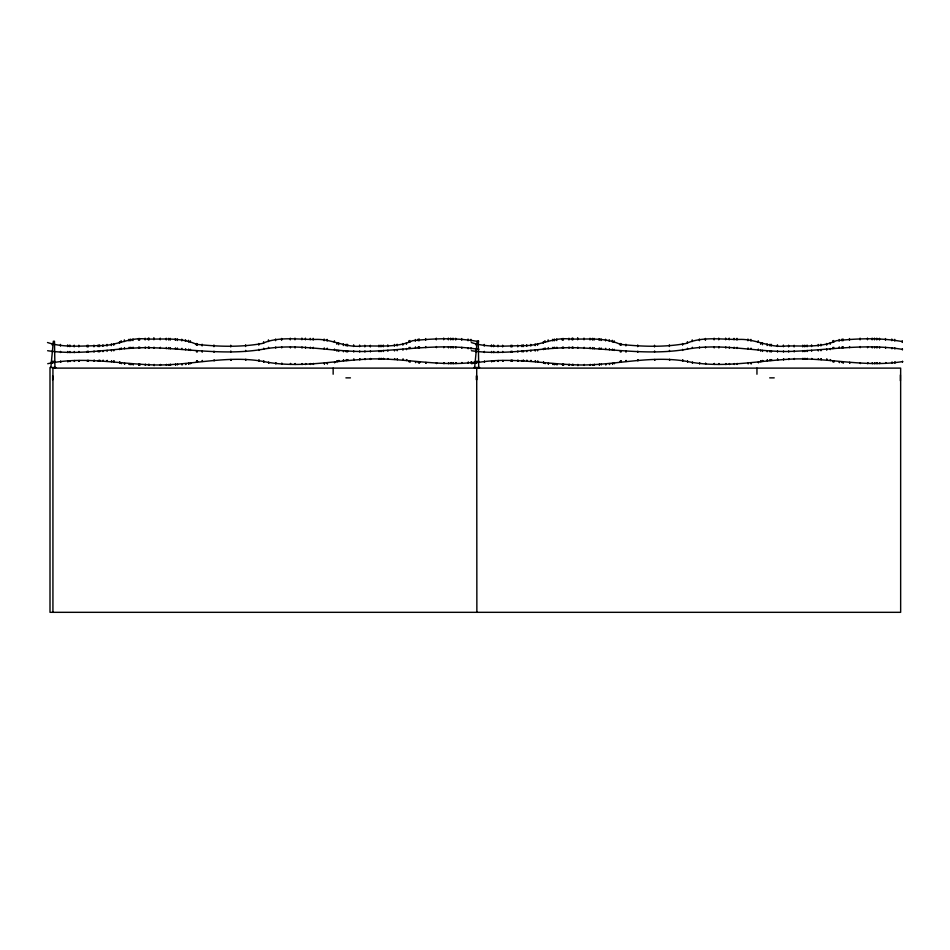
<?xml version="1.0" encoding="UTF-8"?>
<svg xmlns="http://www.w3.org/2000/svg" width="950" height="950" viewBox="0 0 950 950"><rect width="100%" height="100%" fill="white"/><g stroke="black" fill="none" stroke-linecap="round" stroke-linejoin="round"><path stroke-width="1.43" d="M310.353 348.329L310.353 347.213M734.136 348.329L734.148 347.213M52.428 352.189L52.44 351.037M60.551 352.521L60.562 351.369M67.771 352.616L67.782 351.464M69.944 352.616L69.944 351.464M74.278 352.616L74.29 351.464M78.945 352.545L78.945 351.393M87.246 352.355L87.258 351.203M88.267 352.331L88.267 351.179M94.038 352.129L94.05 350.978M98.254 351.939L98.266 350.787M99.619 351.88L99.619 350.728M103.016 351.69L103.016 350.538M107.089 351.417L107.101 350.265M111.459 351.061L111.459 349.909M113.834 350.835L113.846 349.683M119.629 349.624L119.641 348.472M121.244 349.077L121.256 347.926M124.474 348.709L124.474 347.558M129.153 348.46L129.164 347.308M130.815 348.389L130.815 347.237M133.083 348.341L133.095 347.189M138.653 348.223L138.653 347.071M139.686 348.223L139.686 347.071M145.255 348.199L145.267 347.047M148.473 348.223L148.473 347.071M149.174 348.234L149.174 347.082M154.007 348.294L154.019 347.13M160.336 348.436L160.348 347.284M166.357 348.614L166.369 347.463M168.851 348.721L168.862 347.569M170.406 348.793L170.406 347.641M175.477 349.042L175.477 347.89M177.389 349.161L177.401 348.009M181.913 349.469L181.925 348.317M185.618 349.814L185.63 348.662M188.658 350.206L188.67 349.054M190.451 350.479L190.463 349.327M196.496 351.916L196.496 350.764M197.339 351.963L197.351 350.811M202.208 352.201L202.219 351.049M214.011 352.355L214.011 351.203M230.803 352.106L230.814 350.954M245.682 351.512L245.682 350.36M258.863 350.467L258.875 349.315M263.696 349.351L263.708 348.199M268.541 348.436L268.541 347.284M275.714 348.104L275.714 346.952M290.415 347.926L290.427 346.774M295.082 347.985L295.094 346.833M302.005 348.104L302.005 346.952M305.532 348.199L305.544 347.047M313.31 348.472L313.31 347.32M324.259 349.066L324.271 347.914M327.228 349.315L327.239 348.163M334.519 350.206L334.531 349.054M336.965 351.251L336.977 350.099M338.758 351.452L338.77 350.301M343.413 351.797L343.425 350.645M346.275 351.939L346.287 350.787M347.641 351.963L347.652 350.811M353.733 352.082L353.744 350.93M359.682 352.082L359.694 350.93M364.907 352.046L364.919 350.894M370.405 351.951L370.417 350.799M379.038 351.714L379.05 350.562M381.057 351.654L381.069 350.503M383.384 351.536L383.384 350.384M387.861 351.334L387.861 350.182M394.511 350.93L394.523 349.778M397.207 350.752L397.219 349.6M402.931 350.206L402.942 349.054M406.541 349.636L406.541 348.484M408.999 348.591L409.011 347.439M409.984 348.472L409.996 347.32M415.471 348.021L415.471 346.869M418.332 347.866L418.344 346.714M419.413 347.843L419.413 346.691M425.802 347.688L425.802 346.536M436.418 347.688L436.43 346.536M443.804 347.771L443.816 346.619M448.471 347.902L448.483 346.75M450.799 347.961L450.811 346.809M453.138 348.021L453.138 346.869M455.822 348.139L455.834 346.988M461.819 348.389L461.831 347.237M468.148 348.793L468.16 347.641M471.058 349.018L471.069 347.866M476.211 352.189L476.223 351.037M478.586 349.944L478.598 348.793M484.334 352.521L484.346 351.369M491.554 352.616L491.566 351.464M493.727 352.616L493.739 351.464M498.073 352.616L498.073 351.464M502.728 352.545L502.74 351.393M511.041 352.355L511.053 351.203M512.05 352.331L512.062 351.179M517.833 352.129L517.833 350.978M522.049 351.939L522.049 350.787M523.403 351.88L523.414 350.728M526.799 351.69L526.811 350.538M530.872 351.417L530.884 350.265M535.242 351.061L535.254 349.909M537.617 350.835L537.629 349.683M543.424 349.624L543.436 348.472M545.039 349.077L545.051 347.926M548.257 348.709L548.269 347.558M552.947 348.46L552.947 347.308M554.598 348.389L554.61 347.237M556.866 348.341L556.878 347.189M562.436 348.223L562.447 347.071M563.469 348.223L563.481 347.071M569.05 348.199L569.05 347.047M572.256 348.223L572.268 347.071M572.957 348.234L572.969 347.082M577.802 348.294L577.814 347.13M584.131 348.436L584.131 347.284M590.14 348.614L590.152 347.463M592.634 348.721L592.646 347.569M594.189 348.793L594.201 347.641M599.26 349.042L599.272 347.89M601.184 349.161L601.184 348.009M605.708 349.469L605.708 348.317M609.401 349.814L609.413 348.662M612.453 350.206L612.453 349.054M614.246 350.479L614.246 349.327M620.279 351.916L620.291 350.764M621.122 351.963L621.134 350.811M626.002 352.201L626.002 351.049M637.794 352.355L637.806 351.203M654.597 352.106L654.597 350.954M669.465 351.512L669.477 350.36M682.658 350.467L682.658 349.315M687.491 349.351L687.491 348.199M692.324 348.436L692.336 347.284M699.497 348.104L699.509 346.952M714.21 347.926L714.21 346.774M718.865 347.985L718.877 346.833M725.788 348.104L725.8 346.952M729.327 348.199L729.327 347.047M737.093 348.472L737.105 347.32M748.042 349.066L748.054 347.914M751.011 349.315L751.023 348.163M758.314 350.206L758.314 349.054M760.76 351.251L760.76 350.099M762.553 351.452L762.553 350.301M767.208 351.797L767.22 350.645M770.07 351.939L770.07 350.787M771.436 351.963L771.436 350.811M777.516 352.082L777.528 350.93M783.477 352.082L783.477 350.93M788.702 352.046L788.702 350.894M794.2 351.951L794.2 350.799M802.821 351.714L802.833 350.562M804.84 351.654L804.852 350.503M807.168 351.536L807.179 350.384M811.644 351.334L811.656 350.182M818.306 350.93L818.318 349.778M820.99 350.752L821.002 349.6M826.726 350.206L826.726 349.054M830.324 349.636L830.336 348.484M832.794 348.591L832.794 347.439M833.779 348.472L833.779 347.32M839.254 348.021L839.266 346.869M842.116 347.866L842.127 346.714M843.196 347.843L843.208 346.691M849.585 347.688L849.597 346.536M860.201 347.688L860.213 346.536M867.599 347.771L867.611 346.619M872.254 347.902L872.266 346.75M874.594 347.961L874.594 346.809M876.921 348.021L876.933 346.869M879.605 348.139L879.617 346.988M885.602 348.389L885.614 347.237M891.931 348.793L891.943 347.641M894.852 349.018L894.852 347.866M902.381 349.944L902.381 348.793M281.723 347.914L281.734 346.857M705.518 347.914L705.529 346.857M50.861 367.496L53.354 341.252L54.471 341.252L54.946 367.496M474.656 367.496L477.137 341.252L478.254 341.252L478.729 367.496M47.726 363.696C83.624 355.929 119.819 364.194 155.8 364.966C191.841 365.418 227.727 354.837 263.815 361.546C299.808 368.849 335.896 360.145 371.854 358.922C407.562 358.281 442.807 367.401 478.705 361.594M471.521 363.696C507.407 355.929 543.602 364.194 579.583 364.966C615.636 365.418 651.522 354.837 687.61 361.546C723.591 368.849 759.679 360.145 795.637 358.922C831.345 358.281 866.59 367.401 902.5 361.594M51.443 361.368L54.839 361.368M475.238 361.368L478.622 361.368M55.836 367.496L50.006 367.496L50.006 612.322L900.648 612.322L900.648 368.113L52.927 368.113L52.927 612.322M473.801 367.496L479.631 367.496M345.907 377.863L350.431 377.863M769.69 377.863L774.226 377.863M902.381 349.363C863.455 342.974 825.039 350.906 786.208 351.5C753.018 351.441 719.328 342.938 686.256 349.327C647.377 355.858 608.95 348.08 570.143 347.617C537.296 348.032 504.355 355.692 471.402 350.716M478.598 349.363C439.672 342.974 401.244 350.906 362.425 351.5C329.223 351.441 295.533 342.938 262.473 349.327C223.594 355.858 185.167 348.08 146.359 347.617C113.513 348.032 80.56 355.692 47.619 350.716M902.274 341.584C880.602 337.606 858.135 338.39 836.297 340.718C821.002 347.938 802.797 345.551 786.125 346.014C770.153 348.056 756.913 339.554 741.428 339.387C723.33 339.946 702.929 335.896 686.173 343.461C664.501 347.439 642.022 346.643 620.184 344.327C604.901 337.108 586.696 339.494 570.024 339.031C554.04 336.989 540.799 345.491 525.314 345.646C507.49 345.586 488.3 348.163 471.283 342.522M478.491 341.584C456.819 337.606 434.34 338.39 412.502 340.718C397.219 347.938 379.014 345.551 362.342 346.014C346.358 348.056 333.117 339.554 317.633 339.387C299.535 339.946 279.134 335.896 262.378 343.461C240.706 347.439 218.239 346.643 196.401 344.327C181.118 337.108 162.913 339.494 146.229 339.031C130.257 336.989 117.016 345.491 101.531 345.646C83.707 345.586 64.517 348.163 47.5 342.522M894.959 362.081L894.971 362.829M892.05 362.271L892.062 363.019L892.05 362.152M879.736 363.446L879.724 362.686L879.736 363.565M877.04 362.746L877.04 363.506M874.701 362.758L874.712 363.506M872.373 362.769L872.385 363.517M867.718 362.781L867.718 363.529M860.332 363.434L860.32 362.686L860.332 363.553M849.704 363.137L849.704 362.378L849.704 363.256M843.315 362.033L843.315 362.781M842.234 361.974L842.246 362.722L842.234 361.855M839.373 361.713L839.373 362.473M833.886 361.036L833.898 361.784M832.901 360.881L832.913 361.629M830.443 359.682L830.443 360.43M826.832 359.183L826.844 359.931M821.109 358.791L821.121 359.539M818.425 358.708L818.425 359.456L818.413 358.589M811.763 359.278L811.763 358.53L811.763 359.397M807.286 358.494L807.286 359.242M804.959 358.471L804.971 359.219M802.94 358.483L802.952 359.242M794.307 358.589L794.319 359.338M788.809 358.732L788.821 359.48M783.584 358.91L783.596 359.67M777.634 359.183L777.646 359.931M770.177 359.682L770.189 360.43M767.327 359.967L767.327 360.727M762.66 360.572L762.672 361.332M760.867 360.893L760.879 361.641M758.421 362.116L758.432 362.876L758.421 361.997M751.129 362.959L751.141 363.719M748.161 363.161L748.172 363.921L748.161 363.043M737.212 363.553L737.212 364.313M729.434 363.66L729.446 364.42M725.907 363.672L725.919 364.432M718.984 363.624L718.996 364.372M714.317 363.553L714.329 364.313M699.616 362.947L699.627 363.707M692.443 362.366L692.443 363.114M687.598 361.166L687.61 361.914M682.765 360.074L682.777 360.834M669.584 359.456L669.584 360.204L669.584 359.338M654.716 360.181L654.704 359.421L654.716 360.287M626.109 360.584L626.121 361.332M621.241 361.083L621.252 361.831L621.241 360.964M620.398 361.166L620.398 361.914M614.353 363.019L614.365 363.767L614.353 362.9M609.52 363.672L609.532 364.42M605.815 363.957L605.827 364.717M601.291 364.194L601.303 364.942L601.291 364.076M599.379 364.277L599.379 365.026M594.308 364.432L594.308 365.18M592.764 365.216L592.753 364.468L592.764 365.334M590.259 364.527L590.271 365.275M584.238 364.574L584.25 365.322M577.909 364.562L577.921 365.691L577.909 364.444M573.076 364.503L573.076 365.251L573.076 364.384M572.375 364.491L572.375 365.239L572.375 364.372M569.157 364.42L569.169 365.18M563.587 364.242L563.587 365.002M562.554 364.218L562.554 364.966M556.985 363.933L556.997 364.681M554.717 363.803L554.717 364.562M553.054 363.684L553.066 364.432M548.376 363.256L548.376 364.016M545.158 362.746L545.158 363.494M543.543 362.069L543.543 362.817M537.747 361.665L537.736 360.917L537.747 361.784M535.361 361.511L535.361 360.751L535.361 361.629M530.991 360.525L531.003 361.285M526.918 360.394L526.929 361.154M523.521 360.335L523.533 361.083L523.521 360.216M522.168 361.071L522.156 360.323L522.168 361.19M517.94 360.276L517.952 361.036M512.169 361.059L512.169 360.311L512.169 361.178M511.159 361.071L511.159 360.323L511.159 361.19M498.18 360.596L498.192 361.344M493.846 360.786L493.858 361.534L493.846 360.668M491.673 360.881L491.684 361.629M484.452 361.321L484.464 362.069M476.33 362.069L476.342 362.817M471.176 362.081L471.176 362.829M468.267 362.271L468.267 363.019L468.267 362.152M455.941 363.446L455.941 362.686L455.941 363.565M453.245 362.746L453.257 363.506M450.918 362.758L450.929 363.506M448.59 362.769L448.59 363.517M443.923 362.781L443.935 363.529M436.537 363.434L436.537 362.686L436.537 363.553M425.921 363.137L425.909 362.378L425.921 363.256M419.52 362.033L419.532 362.781M418.451 361.974L418.451 362.722L418.451 361.855M415.577 361.713L415.589 362.473M410.103 361.036L410.103 361.784M409.117 360.881L409.117 361.629M406.647 359.682L406.659 360.43M403.049 359.183L403.049 359.931M397.326 358.791L397.326 359.539M394.63 358.708L394.642 359.456L394.63 358.589M387.98 359.278L387.968 358.53L387.98 359.397M383.491 358.494L383.503 359.242M381.176 358.471L381.176 359.219M379.157 358.483L379.157 359.242M370.524 358.589L370.524 359.338M365.026 358.732L365.037 359.48M359.801 358.91L359.812 359.67M353.851 359.183L353.851 359.931M346.394 359.682L346.406 360.43M343.532 359.967L343.544 360.727M338.877 360.572L338.889 361.332M337.084 360.893L337.084 361.641M334.637 362.116L334.649 362.876L334.637 361.997M327.346 362.959L327.346 363.719M324.378 363.161L324.378 363.921L324.378 363.043M313.417 363.553L313.429 364.313M305.651 363.66L305.662 364.42M302.112 363.672L302.124 364.432M295.201 363.624L295.201 364.372M290.534 363.553L290.546 364.313M275.821 362.947L275.832 363.707M268.648 362.366L268.66 363.114M263.815 361.166L263.827 361.914M258.982 360.074L258.994 360.834M245.789 359.456L245.801 360.204L245.789 359.338M230.933 360.181L230.921 359.421L230.933 360.287M202.326 360.584L202.338 361.332M197.458 361.083L197.458 361.831L197.458 360.964M196.602 361.166L196.614 361.914M190.57 363.019L190.582 363.767L190.57 362.9M185.737 363.672L185.737 364.42M182.032 363.957L182.044 364.717M177.507 364.194L177.519 364.942L177.507 364.076M175.584 364.277L175.596 365.026M170.513 364.432L170.525 365.18M168.969 365.216L168.969 364.468L168.969 365.334M166.476 364.527L166.476 365.275M160.455 364.574L160.455 365.322M154.126 364.562L154.138 365.691L154.126 364.444M149.281 364.503L149.292 365.251L149.281 364.384M148.58 364.491L148.592 365.239L148.58 364.372M145.374 364.42L145.386 365.18M139.792 364.242L139.804 365.002M138.759 364.218L138.771 364.966M133.202 363.933L133.202 364.681M130.922 363.803L130.934 364.562M129.271 363.684L129.283 364.432M124.581 363.256L124.593 364.016M121.362 362.746L121.374 363.494M119.748 362.069L119.759 362.817M113.952 361.665L113.952 360.917L113.952 361.784M111.577 361.511L111.566 360.751L111.577 361.629M107.207 360.525L107.207 361.285M103.123 360.394L103.134 361.154M99.726 360.335L99.738 361.083L99.726 360.216M98.373 361.071L98.373 360.323L98.384 361.19M94.157 360.276L94.169 361.036M88.386 361.059L88.374 360.311L88.386 361.178M87.376 361.071L87.364 360.323L87.376 361.19M74.397 360.596L74.409 361.344M70.051 360.786L70.062 361.534L70.051 360.668M67.889 360.881L67.889 361.629M60.669 361.321L60.669 362.069M52.547 362.069L52.547 362.817M734.255 363.506L734.255 364.491M705.636 363.054L705.636 364.254M310.46 363.506L310.472 364.491M281.841 363.054L281.853 364.254M894.959 361.962L894.971 362.947M877.04 362.627L877.04 363.624M874.701 362.639L874.712 363.624M872.373 362.651L872.385 363.636M867.718 362.662L867.718 363.648M843.315 361.914L843.315 362.9M839.373 361.594L839.373 362.591M833.886 360.917L833.898 361.902M832.901 360.762L832.913 361.748M830.443 359.563L830.443 360.549M826.832 359.064L826.844 360.05M821.109 358.673L821.121 359.658M807.286 358.376L807.286 359.361M804.959 358.352L804.971 359.338M802.94 358.364L802.952 359.349M794.307 358.471L794.319 359.456M788.809 358.613L788.821 359.599M783.584 358.791L783.596 359.789M777.634 359.064L777.646 360.05M770.177 359.563L770.189 360.549M767.327 359.848L767.327 360.846M762.66 360.466L762.672 361.451M760.867 360.774L760.879 361.76M751.129 362.841L751.141 363.826M737.212 363.434L737.212 364.432M734.255 363.613L734.255 364.372M729.434 363.541L729.446 364.527M725.907 363.553L725.919 364.551M718.984 363.506L718.996 364.491M714.317 363.446L714.329 364.432M699.616 362.841L699.627 363.826M692.443 362.247L692.443 363.233M687.598 361.048L687.61 362.033M682.765 359.967L682.777 360.952M626.109 360.466L626.121 361.451M620.398 361.048L620.398 362.033M609.52 363.553L609.532 364.539M605.815 363.85L605.827 364.836M599.379 364.159L599.379 365.144M594.308 364.313L594.308 365.299M590.259 364.408L590.271 365.394M584.238 364.456L584.25 365.441M569.157 364.313L569.169 365.299M563.587 364.135L563.587 365.121M562.554 364.099L562.554 365.085M556.985 363.814L556.997 364.8M554.717 363.696L554.717 364.681M553.054 363.565L553.066 364.551M548.376 363.149L548.376 364.135M545.158 362.627L545.158 363.613M543.531 361.95L543.543 362.936M530.991 360.418L531.003 361.404M526.918 360.276L526.929 361.273M517.94 360.157L517.952 361.154M498.18 360.478L498.192 361.463M491.673 360.762L491.684 361.748M484.452 361.202L484.464 362.188M476.33 361.95L476.342 362.936M471.176 361.962L471.176 362.947M453.245 362.627L453.257 363.624M450.918 362.639L450.929 363.624M448.59 362.651L448.59 363.636M443.923 362.662L443.935 363.648M419.52 361.914L419.532 362.9M415.577 361.594L415.589 362.591M410.103 360.917L410.115 361.902M409.117 360.762L409.117 361.748M406.647 359.563L406.659 360.549M403.049 359.064L403.049 360.05M397.326 358.673L397.326 359.658M383.491 358.376L383.503 359.361M381.176 358.352L381.176 359.338M379.157 358.364L379.157 359.349M370.524 358.471L370.524 359.456M365.026 358.613L365.037 359.599M359.801 358.791L359.812 359.789M353.851 359.064L353.851 360.05M346.394 359.563L346.406 360.549M343.532 359.848L343.544 360.846M338.877 360.466L338.889 361.451M337.084 360.774L337.084 361.76M327.346 362.841L327.346 363.826M313.417 363.434L313.429 364.432M310.46 363.613L310.472 364.372M305.651 363.541L305.662 364.527M302.112 363.553L302.124 364.551M295.201 363.506L295.201 364.491M290.534 363.446L290.546 364.432M275.821 362.841L275.832 363.826M268.648 362.247L268.66 363.233M263.815 361.048L263.827 362.033M258.982 359.967L258.994 360.952M202.326 360.466L202.338 361.451M196.602 361.048L196.614 362.033M185.737 363.553L185.737 364.539M182.032 363.85L182.044 364.836M175.584 364.159L175.596 365.144M170.513 364.313L170.525 365.299M166.476 364.408L166.476 365.394M160.455 364.456L160.455 365.441M145.374 364.313L145.386 365.299M139.792 364.135L139.804 365.121M138.759 364.099L138.771 365.085M133.202 363.814L133.202 364.8M130.922 363.696L130.934 364.681M129.271 363.565L129.283 364.551M124.581 363.149L124.593 364.135M121.362 362.627L121.374 363.613M119.748 361.95L119.759 362.936M107.207 360.418L107.207 361.404M103.123 360.276L103.134 361.273M94.157 360.157L94.169 361.154M74.397 360.478L74.409 361.463M67.889 360.762L67.889 361.748M60.657 361.202L60.669 362.188M52.535 361.95L52.547 362.936M902.274 340.741L902.274 342.428M900.386 374.941L900.386 380.772M894.734 339.352L894.734 341.05M891.824 339.031L891.824 340.729M885.495 338.544L885.495 340.231M879.498 338.295L879.498 339.993M876.803 338.176L876.803 339.874M874.475 338.152L874.475 339.839M872.148 338.117L872.148 339.815M867.481 338.058L867.481 339.756M860.094 338.152L860.094 339.851M849.478 338.544L849.478 340.231M843.089 339.031L843.089 340.729M842.021 339.114L842.021 340.812M839.159 339.494L839.159 341.181M833.684 340.504L833.684 342.19M832.699 340.741L832.699 342.428M830.241 342.606L830.241 344.304M826.643 343.484L826.643 345.171M820.919 344.233L820.919 345.919M818.223 344.434L818.223 346.133M811.573 344.886L811.573 346.572M807.096 345.064L807.096 346.762M804.769 345.171L804.769 346.857M802.75 345.194L802.75 346.881M794.117 345.266L794.117 346.964M788.619 345.194L788.619 346.892M783.394 345.052L783.394 346.75M777.444 344.803L777.444 346.501M771.352 344.339L771.352 346.026M769.975 344.233L769.975 345.919M767.113 343.853L767.113 345.551M762.458 343.045L762.458 344.743M760.653 342.606L760.653 344.304M758.207 340.741L758.207 342.428M756.948 368.113L756.948 374.241M750.904 339.387L750.904 341.074M747.935 339.043L747.935 340.741M736.974 338.354L736.974 340.053M734.018 338.366L734.018 339.791M729.208 338.141L729.208 339.827M725.669 338.093L725.669 339.779M718.746 338.117L718.746 339.815M714.091 338.176L714.091 339.874M705.399 338.449L705.399 340.326M699.39 339.008L699.39 340.694M692.217 339.863L692.217 341.561M687.396 341.679L687.396 343.366M682.575 343.484L682.575 345.171M669.382 344.803L669.382 346.501M654.514 345.242L654.514 346.94M637.711 344.981L637.711 346.679M625.908 344.233L625.908 345.919M621.027 343.591L621.027 345.289M620.184 343.484L620.184 345.171M614.127 340.741L614.127 342.428M612.334 340.302L612.334 342M609.294 339.708L609.294 341.394M605.589 339.221L605.589 340.907M601.065 338.829L601.065 340.527M599.141 338.687L599.141 340.373M594.071 338.402L594.071 340.1M592.515 338.343L592.515 340.041M590.021 338.236L590.021 339.934M584.001 338.117L584.001 339.815M577.671 337.678L577.671 339.779M572.838 338.141L572.838 339.839M572.138 338.152L572.138 339.851M568.931 338.224L568.931 339.922M563.35 338.461L563.35 340.147M562.317 338.497L562.317 340.195M556.759 338.901L556.759 340.587M554.479 339.067L554.479 340.765M552.829 339.257L552.829 340.943M548.15 339.863L548.15 341.561M544.932 340.646L544.932 342.344M543.329 341.679L543.329 343.366M537.534 343.603L537.534 345.301M535.159 343.924L535.159 345.61M530.789 344.387L530.789 346.073M526.716 344.696L526.716 346.394M523.319 344.886L523.319 346.584M521.966 344.945L521.966 346.643M517.75 345.123L517.75 346.809M511.967 345.23L511.967 346.916M510.957 345.242L510.957 346.928M502.645 345.23L502.645 346.916M497.978 345.171L497.978 346.857M493.644 344.981L493.644 346.679M491.471 344.897L491.471 346.584M484.239 344.411L484.239 346.109M478.491 340.741L478.491 342.428M476.71 368.113L476.864 612.322M476.591 375.796L476.591 379.917M476.449 375.796L476.449 379.917M476.116 343.484L476.116 345.171M470.951 339.352L470.951 341.05M468.041 339.031L468.041 340.729M461.7 338.544L461.7 340.231M455.715 338.295L455.715 339.993M453.019 338.176L453.019 339.874M450.692 338.152L450.692 339.839M448.353 338.117L448.353 339.815M443.697 338.058L443.697 339.756M436.299 338.152L436.299 339.851M425.683 338.544L425.683 340.231M419.306 339.031L419.306 340.729M418.226 339.114L418.226 340.812M415.364 339.494L415.364 341.181M409.889 340.504L409.889 342.19M408.904 340.741L408.904 342.428M406.446 342.606L406.446 344.304M402.848 343.484L402.848 345.171M397.124 344.233L397.124 345.919M394.44 344.434L394.44 346.133M387.778 344.886L387.778 346.572M383.301 345.064L383.301 346.762M380.986 345.171L380.986 346.857M378.967 345.194L378.967 346.881M370.334 345.266L370.334 346.964M364.836 345.194L364.836 346.892M359.611 345.052L359.611 346.75M353.649 344.803L353.649 346.501M347.558 344.339L347.558 346.026M346.192 344.233L346.192 345.919M343.33 343.853L343.33 345.551M338.675 343.045L338.675 344.743M336.87 342.606L336.87 344.304M334.412 340.741L334.412 342.428M333.153 368.113L333.153 374.241M327.109 339.387L327.109 341.074M324.14 339.043L324.14 340.741M313.191 338.354L313.191 340.053M310.234 338.366L310.234 339.791M305.413 338.141L305.413 339.827M301.886 338.093L301.886 339.779M294.963 338.117L294.963 339.815M290.308 338.176L290.308 339.874M281.616 338.449L281.616 340.326M275.607 339.008L275.607 340.694M268.434 339.863L268.434 341.561M263.613 341.679L263.613 343.366M258.78 343.484L258.78 345.171M245.599 344.803L245.599 346.501M230.731 345.242L230.731 346.94M213.928 344.981L213.928 346.679M202.124 344.233L202.124 345.919M197.244 343.591L197.244 345.289M196.401 343.484L196.401 345.171M190.344 340.741L190.344 342.428M188.539 340.302L188.539 342M185.499 339.708L185.499 341.394M181.794 339.221L181.794 340.907M177.27 338.829L177.27 340.527M175.346 338.687L175.346 340.373M170.276 338.402L170.276 340.1M168.732 338.343L168.732 340.041M166.238 338.236L166.238 339.934M160.217 338.117L160.217 339.815M153.888 337.678L153.888 339.779M149.043 338.141L149.043 339.839M148.343 338.152L148.343 339.851M145.136 338.224L145.136 339.922M139.567 338.461L139.567 340.147M138.534 338.497L138.534 340.195M132.964 338.901L132.964 340.587M130.696 339.067L130.696 340.765M129.046 339.257L129.046 340.943M124.367 339.863L124.367 341.561M121.149 340.646L121.149 342.344M119.534 341.679L119.534 343.366M113.751 343.603L113.751 345.301M111.364 343.924L111.364 345.61M107.006 344.387L107.006 346.073M102.933 344.696L102.933 346.394M99.536 344.886L99.536 346.584M98.171 344.945L98.171 346.643M93.955 345.123L93.955 346.809M88.184 345.23L88.184 346.916M87.163 345.242L87.163 346.928M78.862 345.23L78.862 346.916M74.195 345.171L74.195 346.857M69.849 344.981L69.849 346.679M67.676 344.897L67.676 346.584M60.456 344.411L60.456 346.109M52.666 375.796L52.666 379.917M52.321 343.484L52.321 345.171M902.5 361.974L902.488 361.214L902.5 362.093M885.732 363.304L885.721 362.556L885.732 363.423M771.554 360.335L771.543 359.587L771.554 360.454M637.913 360.632L637.913 359.884L637.913 360.751M612.572 364.04L612.56 363.292L612.572 364.159M502.859 361.226L502.847 360.478L502.859 361.344M478.717 361.974L478.705 361.214L478.717 362.093M461.938 363.304L461.938 362.556L461.938 363.423M347.771 360.335L347.759 359.587L347.771 360.454M214.13 360.632L214.118 359.884L214.13 360.751M188.777 364.04L188.777 363.292L188.777 364.159M79.064 361.226L79.052 360.478L79.064 361.344"/></g></svg>
